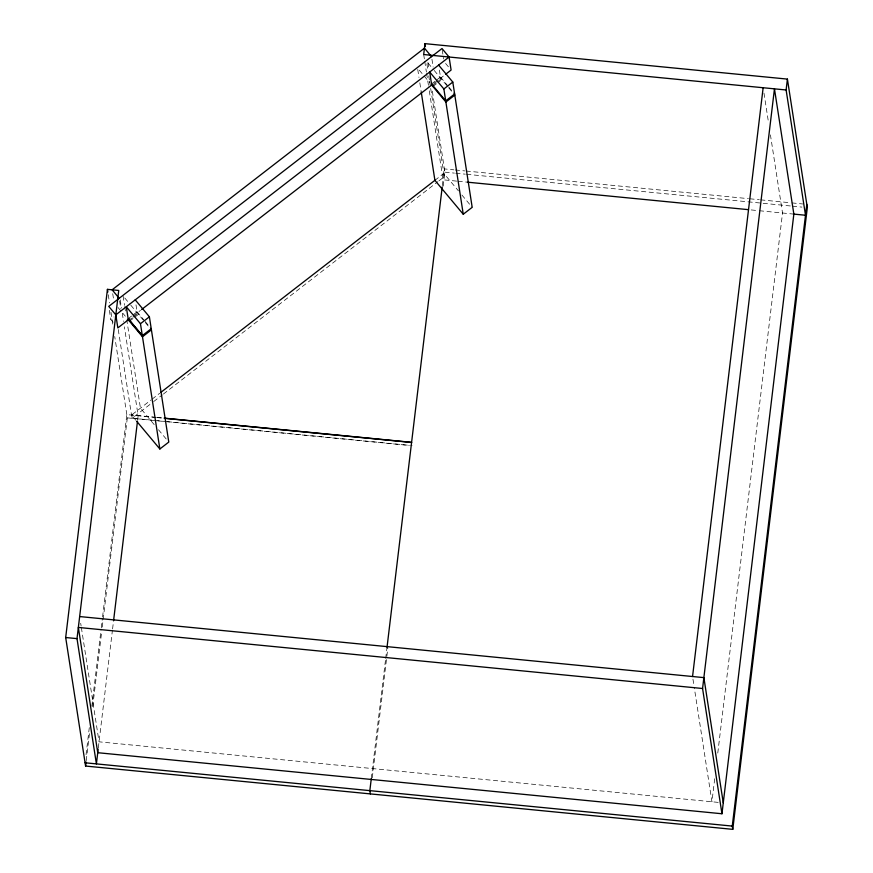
<?xml version="1.0" encoding="UTF-8"?>
<svg xmlns="http://www.w3.org/2000/svg" width="873" height="873" viewBox="0 0 873 873"><rect width="100%" height="100%" fill="white"/><g stroke="black" fill="none" stroke-linecap="round" stroke-linejoin="round"><path stroke-width="0.65" stroke-dasharray="4.37 3.27" d="M86.045 754.687L89.45 726.347M91.872 706.104L101.093 629.182M101.257 627.829L102.392 618.39M102.556 617.036L126.825 414.61L155.296 417.403M86.231 760.645L89.461 733.658M92.702 706.661L101.595 632.445M102.25 627.043L127.327 417.872L114.723 336.498M98.322 747.866L112.421 630.295M112.584 628.942L113.392 622.198M137.661 419.771L138.141 415.723L124.381 326.829M371.298 778.487L385.56 659.53M385.702 658.384L386.99 647.591M442.382 185.578L444.379 168.915L453.884 169.842M372.291 777.701L387.852 647.93M443.211 186.135L444.892 172.167L431.873 88.097M714.703 778.76L711.942 801.774L694.221 687.291M717.781 753.05L782.524 213.001L770.433 134.879M113.119 322.246L110.762 319.42L113.992 316.921M128.135 318.689L132.107 315.611M133.1 314.847L137.072 311.781L135.839 303.826M431.535 83.939L435.507 80.873M436.5 80.098L440.472 77.031L439.239 69.087M132.947 316.222L140.498 310.373M433.848 83.404L444.63 75.056M129.357 320.14L132.336 317.837M133.329 317.063L138.283 313.232L138.458 314.345L134.486 317.412M432.757 85.39L436.729 82.324M437.711 81.549L441.683 78.483L441.858 79.596L437.886 82.673M129.531 321.253L133.493 318.187M432.932 86.514L436.893 83.437M135.806 420.208L131.507 415.079L151.04 399.965M152.109 399.136L159.65 393.297M434.907 180.329L443.844 173.421L458.445 190.881M156.005 417.338L131.659 414.959L132.161 418.222L152.622 402.388M153.692 401.558L162.302 394.902M163.382 394.061L437.886 181.671M438.966 180.842L444.346 176.673L430.607 87.911M455.237 169.973L464.742 170.901M466.106 171.032L748.445 198.651M749.798 198.782L759.303 199.721M760.656 199.852L790.523 202.765M791.876 202.907L802.734 203.966M444.892 172.167L454.386 173.105M455.75 173.236L465.244 174.163M466.608 174.294L791.025 206.028M792.378 206.159L801.883 207.097M456.655 181.115L443.08 179.794L428.687 86.853M458.009 181.257L467.513 182.184M751.206 209.935L757.993 210.6M759.357 210.731L792.597 213.983M157.358 417.469L164.113 418.134M156.649 417.534L163.437 418.2M132.161 418.222L165.979 421.528M167.321 421.659L412.1 445.601M127.327 417.872L409.372 445.47M718.228 802.385L99.053 741.821L81.331 627.338M445.59 63.456L448.744 67.232M440.472 77.031L447.969 86.001M448.809 87.005L454.637 93.989M428.043 63.074L433.335 69.414M434.197 70.44L447.947 86.885M448.766 87.867L454.811 95.102M419.258 70.156L429.56 82.488M461.882 194.995L472.184 207.327M137.072 311.781L144.569 320.751M145.202 321.493L151.236 328.728M124.784 297.999L129.935 304.164M130.797 305.19L144.547 321.624M145.365 322.617L151.411 329.852M118.073 307.558L125.308 316.212M154.183 424.605L140.444 408.16L126.792 319.987M158.482 429.745L168.784 442.076M763.973 93.127L768.556 122.755M692.966 679.205L694.013 685.938M442.196 49.837L443.615 58.971M431.939 59.244L433.15 67.068M427.912 62.507L428.949 69.24M426.886 63.871L427.912 70.549M428.741 75.886L429.363 79.901M429.571 81.233L430.4 86.58M423.689 54.53L424.518 59.921M424.725 61.263L426.395 72.044M426.602 73.387L428.479 85.51M417.741 69.436L418.985 77.457M419.815 82.804L421.255 92.156M123.071 295.936L124.512 305.288M124.719 306.63L125.548 311.977M120.212 299.886L121.467 307.973M122.296 313.363L123.551 321.439M119.612 300.901L120.823 308.726M112.726 293.721L113.73 300.247M118.27 329.568L131.507 415.079M108.263 294.747L109.518 302.822M110.969 312.25L112.846 324.374M109.343 310.297L110.762 319.42M80.698 623.289L81.113 625.985"/><path stroke-width="1.31" d="M793.284 214.049L805.506 215.249L786.115 89.984L423.689 54.53L424.987 43.65L787.413 79.105L807.318 207.621L732.774 829.35L85.587 766.047L65.682 637.519L107.434 289.356L118.75 290.458L77.01 638.632L96.401 763.886L98.18 749.045M85.587 766.047L86.067 761.998M113.555 620.845L137.498 421.124M371.298 778.487L369.846 790.632L370.348 793.895M386.99 647.591L442.218 186.931M692.551 676.51L763.144 87.737M702.569 688.502L774.46 88.839L793.852 214.103L721.96 813.756L97.743 752.701L78.352 627.436L702.569 688.502L721.96 813.756M786.115 89.984L787.413 79.105M732.774 829.35L732.272 826.087L806.805 204.358M115.825 314.858L449.082 57.018L442 48.539L108.743 306.39L115.825 314.858L117.844 327.899L129.706 318.721M141.579 309.544L432.768 84.234M445.71 74.227L451.101 70.058L449.082 57.018M149.392 316.812L168.784 442.076L159.857 448.984L140.466 323.719L149.392 316.812L135.228 299.854M452.792 82.062L472.184 207.327L463.257 214.234L443.866 88.97L452.792 82.062L438.628 65.115M140.466 323.719L126.29 306.761L128.135 318.689L142.31 335.636L151.247 328.728M454.647 93.978L445.71 100.897L431.535 83.939L429.691 72.023L443.866 88.97M151.411 329.852L142.485 336.76L127.884 319.289M454.811 95.102L445.885 102.01L431.284 84.55M160.73 392.468L435.234 180.078M467.513 182.184L748.499 209.662M164.113 418.134L411.598 442.338M164.79 418.331L411.587 442.469M79.661 616.556L703.878 677.623L723.27 802.876M65.682 637.519L77.01 638.632M85.074 762.784L732.272 826.087M431.535 56.636L424.453 48.157L112.115 289.814L119.208 298.293M463.257 214.234L434.907 180.329L421.255 92.156M142.31 335.636L129.357 320.14L129.531 321.253M136.668 421.233L159.857 448.984M432.757 85.39L432.932 86.514M424.987 43.65L425.413 46.345M107.434 289.356L107.848 292.051"/></g></svg>
